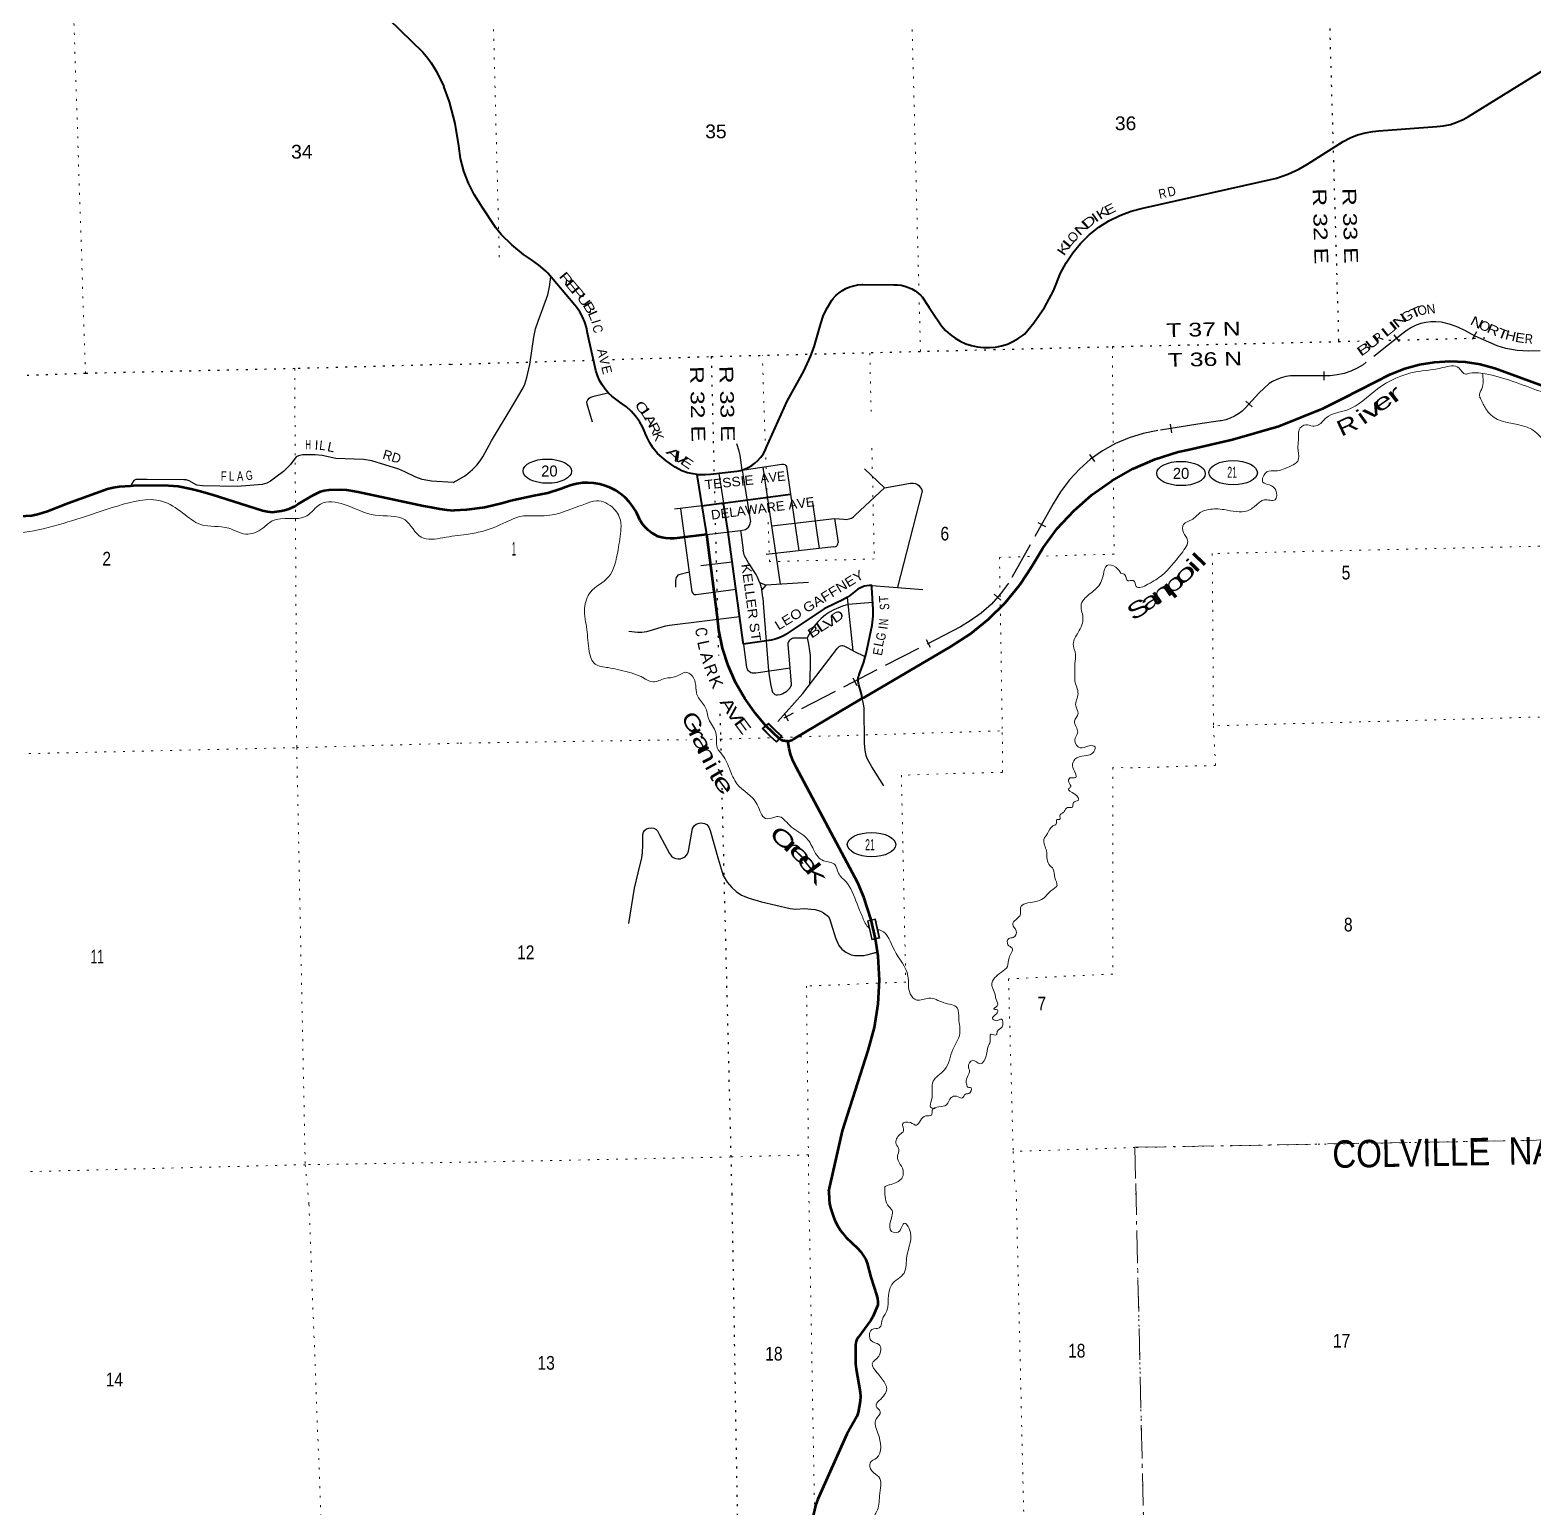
# Model space of a CAD drawing. Header units: feet. Extents: x 485078 to 733631, y 372822 to 564222.
# Drawn here: x 543503 to 562675, y 416326 to 435171 of the extents above; entities that cross this region are included whole.
import ezdxf
from ezdxf.enums import TextEntityAlignment as Align

# ---------------------------------------------------------------- set-up
doc = ezdxf.new("R2010")
doc.units = ezdxf.units.FT
doc.header["$LTSCALE"] = 80
for name, pattern in [('DOT_DASHED', [7.7, 5, -1.2, 0.3, -1.2]), ('DOTTED', [1.5, 0.3, -1.2]), ('LONG_DASHED', [7.5, 6, -1.5])]:
    doc.linetypes.add(name, pattern=pattern)
for name, color, linetype, lineweight in [('17', 7, 'Continuous', 25), ('23', 7, 'Continuous', 70), ('26', 7, 'Continuous', 40), ('27', 7, 'Continuous', 25), ('29', 7, 'Continuous', 25), ('30', 7, 'Continuous', 25), ('39', 7, 'Continuous', 13), ('41', 7, 'Continuous', 13), ('44', 7, 'DOT_DASHED', 13), ('59', 7, 'Continuous', 13), ('6', 7, 'DOTTED', 25), ('63', 7, 'Continuous', 25), ('7', 7, 'DOTTED', 13)]:
    doc.layers.add(name, color=color, linetype=linetype, lineweight=lineweight)

msp = doc.modelspace()

# ---------------------------------------------------------------- linework, layer by layer
at = {"layer": '17'}
for centre in [(550096.9, 429546.31), (558175.61, 429516.28), (558840.64, 429526.51), (554229.8, 424784.76)]:
    msp.add_ellipse(centre, major_axis=(309.24, -1), ratio=0.500121, dxfattribs=at)
at = {"layer": '23'}
for points in [[(554112.16, 426656.29), (554137.16, 426661.95), (555243.35, 427311.81), (555492.04, 427472.21), (555722.6, 427657.72), (555932.5, 427866.32), (556119.46, 428095.72), (556273.21, 428329.4), (556414, 428565.54), (556598.58, 428813.75), (556808.1, 429041.31), (557040.26, 429245.72), (557292.51, 429424.74), (557562.09, 429576.41), (557846.06, 429699.08), (558141.28, 429791.39), (558263.1, 429819.85), (558831.76, 429951.64), (559421.72, 430119.49), (559990.9, 430348.1), (560248.47, 430475.32), (560847.43, 430782.58), (561028.76, 430853.3), (561216.5, 430904.68), (561408.57, 430936.15), (561602.89, 430947.38), (561797.31, 430938.23), (561989.71, 430908.81), (562177.98, 430859.44), (562271.64, 430826.78), (563543.86, 430359)], [(542576.6, 429175.96), (543075.89, 429009.65), (543166.11, 428986.12), (543233.44, 428978.35), (543372.42, 428972.36), (543523.48, 428980.94), (543616.28, 429002.22), (543722.88, 429035.35), (543984.26, 429139.14), (544488.47, 429318.75), (544561.93, 429338.54), (544642.21, 429351.5), (544784.35, 429360.84)], [(544784.35, 429360.84), (544819.6, 429363.15), (545209.25, 429365.51), (545389.32, 429352.79), (545558.58, 429321.77), (545657.35, 429297.08), (545825.68, 429250.44), (546467.54, 429042.57), (546530.07, 429030.2), (546589.63, 429025.02), (546649.19, 429030.2), (546706.35, 429039.9), (546762.49, 429054.17), (546812.34, 429071.66), (546876.44, 429100.82), (546918.51, 429123.48), (547110.83, 429238.66), (547206.62, 429286.09), (547233.17, 429297.1), (547251.94, 429300.34), (547316.99, 429309.83), (547466.61, 429312.47), (547534.86, 429307.46), (547615.14, 429295.8), (547686.09, 429280.87), (548517, 429104.45), (548615.4, 429086.57), (548727.47, 429065.49), (548815.74, 429053.22), (548910.44, 429044.03)], [(552130.29, 428737.96), (551750.46, 428692.7), (551713.66, 428688.23), (551661.15, 428686.56), (551608.76, 428690.4), (551557.06, 428699.69), (551506.61, 428714.33), (551470.8, 428732.44), (551425.84, 428760.63), (551384.07, 428793.38), (551345.95, 428830.31), (551311.89, 428871.02), (551282.29, 428915.07), (551257.44, 428961.98), (551237.64, 429011.22), (551224.34, 429036.28), (551185.05, 429098.91), (551139.42, 429157.09), (551087.96, 429210.19), (551031.23, 429257.61), (550969.86, 429298.84), (550904.51, 429333.44), (550835.91, 429361.01), (550764.8, 429381.26), (550691.96, 429393.97), (550618.19, 429398.99), (550544.3, 429396.28), (550471.1, 429385.85), (550399.39, 429367.83), (550329.96, 429342.42), (550274.65, 429320.7), (550101.64, 429266.28), (549923.89, 429230.24), (549631.41, 429167.44), (549529.37, 429138.23), (549299.59, 429082.49), (549065.25, 429051.07), (548910.44, 429044.03)], [(553166.46, 426103.97), (553151.35, 426102.81), (553135.18, 426103.27), (553119.14, 426105.42), (553103.41, 426109.23), (553088.17, 426114.66), (553073.58, 426121.66), (553059.81, 426130.14), (552877.79, 426300.97), (552751.26, 426457.38), (552614.22, 426648.06), (552497.86, 426852.01), (552403.46, 427067.02), (552332.05, 427290.71), (552284.41, 427520.64), (552265.97, 427678.1), (552130.29, 428737.96)], [(553166.46, 426103.97), (553183.4, 426106.96), (553198.93, 426111.52), (553213.89, 426117.68), (553228.12, 426125.38), (553241.48, 426134.51), (553247.22, 426139.12), (554087.16, 426632.57), (554112.16, 426656.29)], [(553686.43, 420363.53), (553859.6, 421136.32), (554187.76, 422157.12), (554266.7, 422451.73), (554314.4, 422752.98), (554330.36, 423057.57), (554314.39, 423362.15), (554282.3, 423581.15), (554227.07, 423826.45), (554131.3, 424116.02), (554053.91, 424296.33), (553270.45, 425772.41), (553232.64, 425846.5), (553202.77, 425924.14), (553181.19, 426004.47), (553168.12, 426086.62), (553166.46, 426103.97)], [(553686.43, 420363.53), (553688.12, 420259.94), (553696.56, 420207.3), (553708.9, 420150.75), (553745.28, 420036.36), (553768.01, 419982.43), (553798.19, 419925.32), (553834.26, 419865.44), (553856.99, 419836.19), (553908.3, 419773.28), (554050.21, 419636.45), (554093.42, 419593.14), (554120.7, 419554.14), (554153.17, 419500.85), (554173.7, 419446.43), (554223.46, 419269.49)], [(554223.46, 419269.49), (554299.97, 419029), (554307.12, 418991.97), (554311.18, 418957.58), (554312.32, 418936.07), (554312.16, 418924.22), (554310.54, 418914.15), (554307.94, 418905.05), (554245.42, 418762.55), (554222.07, 418722.04), (554058.35, 418501.27), (554049.26, 418488.28), (554042.76, 418472.68), (554034.97, 418451.88), (554031.07, 418433.68), (554027.17, 418402.48), (554026.56, 418347.21)], [(554026.56, 418347.21), (554024.55, 418163.37), (554032.87, 418094.25), (554087.43, 417800.47), (554090.94, 417746.97), (554087.43, 417687.38), (554059.4, 417541.67), (554052.36, 417518.4), (554042.61, 417493.05), (553917.02, 417267.95), (553545.72, 416439.52), (553517.13, 416356.71), (553501.55, 416299.13), (553438.78, 416040.64), (553080.53, 414364.35), (553042.99, 414176.42), (553035.19, 414145.22), (553019.6, 414095.83), (552907.62, 413855.03), (552886.95, 413806.21)]]:
    msp.add_lwpolyline(points, dxfattribs=at)
at = {"layer": '26'}
for points in [[(548077.82, 435308.91), (548508.79, 434889.36), (548573.32, 434811.86), (548615.94, 434754.1), (548686.13, 434640.38), (548776.58, 434449.53)], [(561610.01, 433968.28), (561693.48, 433995.1), (561773.69, 434030.5), (561840.2, 434068.02), (563089.56, 434842.39)], [(552008.67, 429505.21), (551958.1, 429510.45), (551882.9, 429526.32), (551809.77, 429549.97), (551728.62, 429596.56), (551610.52, 429678.67), (551501.65, 429772.67), (551448.48, 429838.09), (551402.44, 429908.72), (551364.03, 429983.77), (551344.31, 430031.97), (551343.64, 430033.78), (551310.72, 430109.47), (551270.08, 430181.3), (551222.15, 430248.49), (551167.45, 430310.3), (551106.6, 430366.06), (551040.25, 430415.15), (550921.39, 430501.13), (550878.74, 430540.71), (550834.41, 430590.75), (550795.57, 430645.15), (550762.62, 430703.32), (550735.93, 430764.61), (550715.8, 430828.35), (550609.89, 431304.62), (550595.74, 431376.52), (550574.16, 431446.56), (550545.37, 431513.95), (550509.7, 431577.96), (550467.53, 431637.9), (550448.45, 431661.16), (550104.24, 432070.2), (550074.89, 432099.63), (549989.35, 432173.93), (549896.5, 432238.89), (549791.42, 432309.94), (549642.86, 432430.47), (549507.72, 432565.87), (549440.97, 432647.69), (549257.64, 432926.25), (549252.64, 432933.21), (549164.19, 433072.05), (549090.73, 433219.36), (549033.08, 433373.55), (548991.86, 433532.92), (548967.52, 433695.73), (548922.75, 433978.05), (548848.72, 434254.14), (548776.58, 434449.53)], [(552008.67, 429505.21), (552034.55, 429502.52), (552111.4, 429502.63), (552178.39, 429509.33), (552512, 429544.96), (552562.3, 429555.83), (552611.19, 429571.89), (552658.14, 429592.98), (552702.62, 429618.86), (552744.15, 429649.25), (552782.28, 429683.81), (552816.59, 429722.17), (552846.7, 429763.91), (552872.29, 429808.56), (552887.49, 429841.64), (553156.54, 430437.79), (553366.19, 430821.05), (553453.07, 431006.25), (553499.59, 431133), (553582.64, 431429.79), (553619.66, 431533.18), (553667.29, 431632.12), (553725, 431725.55), (553740.59, 431747.46), (553776.37, 431785.66), (553815.96, 431819.92), (553858.9, 431849.85), (553904.74, 431875.13), (553952.97, 431895.47), (554003.06, 431910.67), (554054.47, 431920.54), (554106.62, 431924.99), (554117.62, 431925.23), (554514.52, 431922.12), (554562.35, 431921.47), (554609.84, 431915.83), (554656.49, 431905.26), (554701.77, 431889.87), (554745.2, 431869.83), (554786.3, 431845.35), (554824.61, 431816.72), (554859.72, 431784.24), (554873.84, 431769.06), (554966.37, 431631.89), (554983.23, 431606.89), (555000.1, 431581.89), (555123.7, 431398.67), (555175.12, 431340.73), (555232.32, 431288.48), (555294.67, 431242.49), (555361.48, 431203.28), (555432.02, 431171.26), (555505.53, 431146.8), (555581.19, 431130.15), (555658.17, 431121.5), (555735.64, 431120.94), (555812.74, 431128.48), (555888.63, 431144.05), (555962.48, 431167.46), (556033.48, 431198.46), (556100.85, 431236.71), (556163.85, 431281.8), (556183.88, 431298.37), (556297.87, 431435.75), (556434.24, 431634.45), (556549.09, 431846.31), (556641.16, 432069.01), (556711.44, 432203.28), (556796.89, 432332.01), (556895.31, 432451.11), (557005.65, 432559.27), (557126.7, 432655.3), (557257.11, 432738.15), (557395.47, 432806.92), (557540.26, 432860.84), (557689.9, 432899.34), (559392.47, 433282.72), (559537.26, 433331.42), (559676.17, 433394.99), (559781.38, 433455.67), (559834.67, 433489.07), (560244.1, 433748.11), (560332.57, 433795.12), (560425.47, 433832.63), (560521.78, 433860.23), (560620.45, 433877.6), (560697.58, 433883.9), (561436.96, 433941.44), (561524.19, 433950.32), (561610.01, 433968.28)], [(552072.2, 429104.4), (552013.52, 429474.57), (552008.67, 429505.21)], [(552072.2, 429104.4), (552096.47, 429107.58), (552318.69, 429136.71), (552340.9, 429139.62)], [(552130.29, 428737.96), (552126.33, 428762.96), (552072.2, 429104.4)], [(552340.9, 429139.62), (552368.69, 429143.26), (553199.18, 429252.15)], [(554112.16, 426656.29), (554105.74, 426681.29), (554096.35, 426717.88), (554067.03, 426821.09), (554062.37, 426841.9), (554059.9, 426863.08), (554059.67, 426884.41), (554061.66, 426905.64), (554065.87, 426926.54), (554072.23, 426946.9), (554074.64, 426953.07), (554128.49, 427096.61), (554163.62, 427222.69), (554236.77, 427583.46), (554250.55, 427697.29), (554253.05, 427780.92), (554234.51, 428061.1), (554232.66, 428089.09), (554207.86, 428089.39), (554199.2, 428089.23), (554168.56, 428085.43), (554138.48, 428078.45), (554109.3, 428068.36), (554081.33, 428055.27), (554054.88, 428039.34), (553948.7, 427957.85), (553923.84, 427940.55), (553855.62, 427900.08), (553783.55, 427866.95), (553628.39, 427789.88), (553155.58, 427476.68), (553145, 427469.45), (553099.8, 427442.7), (553052.06, 427420.83), (553002.28, 427404.06), (552951.03, 427392.59), (552622.38, 427344.93), (552596.83, 427341.23), (552593.97, 427362.22), (552401.77, 428769.6), (552347.65, 429111.28), (552340.9, 429139.62)]]:
    msp.add_lwpolyline(points, dxfattribs=at)
at = {"layer": '29'}
for p, q in [((552283.26, 429517.75), (552343.69, 429136.28)), ((552580.53, 429560.25), (553088.23, 429634.48)), ((552844.84, 429597.41), (553066.06, 428103.33)), ((554395.4, 429333.49), (554138.84, 429577.61)), ((554871.53, 429274.89), (554560.53, 428066.16)), ((552071.47, 429104.3), (551717.71, 429060.01)), ((553478.19, 429145.64), (553561.6, 428558.94)), ((551794.08, 429067.91), (551941.2, 428007.38)), ((553757.34, 428942.78), (553802.84, 428635.6)), ((552130.29, 428737.96), (552559.03, 428790.38)), ((552130.34, 428735.94), (552130.54, 428735.97)), ((553751.53, 428580.51), (552886.48, 428482.29)), ((552055.37, 428343.87), (552452.45, 428390.89)), ((552883.57, 428091.22), (552808.33, 428123.19)), ((552808.33, 428123.19), (552832.03, 428034.94)), ((551992.97, 427972.94), (552501.26, 428041.04)), ((552845.15, 427936.15), (552832.03, 428034.94)), ((553997.6, 427256.84), (553921.93, 427935.15)), ((554232.66, 428089.09), (554882.35, 428037.98)), ((554247.21, 427871.95), (553932.08, 427844.16)), ((552548.93, 427688.52), (551654.05, 427576.27)), ((553265.89, 427422.82), (553411.47, 427420.27)), ((552597.38, 427337.22), (552637.66, 427042.24)), ((553195.09, 427039.48), (553167.82, 427334.8)), ((553997.6, 427256.84), (554152.06, 427177.44)), ((552755.11, 426975.82), (553195.09, 427039.48)), ((553208.68, 426831.56), (553195.09, 427039.48)), ((553447.38, 427052.67), (553437.76, 426818.33)), ((552171.65, 424964.6), (552274.25, 424601.87)), ((551136.01, 423780.06), (551210.32, 424226.83)), ((554175.83, 423380.84), (554307.31, 423418.49))]:
    msp.add_line(p, q, dxfattribs=at)
for points in [[(548896.47, 429401.38), (549039.43, 429480.55), (549085.6, 429514.76), (549142.76, 429565.68), (549197.46, 429623.45), (549240.01, 429678.18), (549274.02, 429727.59), (549383.42, 429934.34), (549650.85, 430372.17), (549790.64, 430609.33), (549811.9, 430653.41), (549835.46, 430738.54), (549875.73, 430907.29), (549924.35, 431253.9), (549947.9, 431361.84), (549979.05, 431460.65), (550088.45, 431746.46), (550102.89, 431793.58), (550124.92, 431898.48), (550143.15, 432026.18)], [(550671.36, 430171.67), (550603.74, 430400.29), (550602.22, 430432.22), (550612.86, 430456.54), (550629.57, 430476.3), (550650.84, 430488.47), (550676.68, 430497.59), (550707.07, 430505.19), (550869.65, 430544.71)], [(552580.85, 429559.9), (552554, 429748.1), (552543.36, 429799.79), (552511.45, 429895.56)], [(548896.47, 429401.38), (548622.28, 429419.05), (548502.81, 429441.19), (548418.74, 429467.75), (548279.54, 429539.12), (548201.93, 429569.55), (547861.23, 429675.79), (547754.03, 429693.26), (547402, 429706.32), (547225.11, 429746.19), (547135.58, 429755.47), (546976.29, 429755.47), (546924.05, 429742.38), (546896.65, 429728.91), (546821.82, 429632.53), (546732.93, 429543), (546635.59, 429467.75), (546568.67, 429419.65), (546520.56, 429392.5), (546460.66, 429376.39), (546146.04, 429349.98), (545701.99, 429357.09), (545630.19, 429366.85), (545529.42, 429423.49), (545494.03, 429434.56), (545462.61, 429437.3), (544997.67, 429439.33), (544852.44, 429438.98), (544826.15, 429428.78), (544784.35, 429360.84)], [(552580.85, 429559.9), (552591.38, 429507.22), (552686.92, 428901.12)], [(553088.23, 429634.48), (553107.47, 429634.84), (553123.42, 429629.52), (553138.62, 429618.88), (553147.83, 429604.99)], [(553147.83, 429604.99), (553199.18, 429252.15), (553304.31, 428529.73)], [(553998.3, 428965.75), (554020.46, 428984.3), (554395.4, 429333.49), (554725.83, 429391.66)], [(554725.83, 429391.66), (554766.02, 429393.9), (554790.33, 429390.86), (554816.16, 429377.17), (554832.87, 429363.49), (554867.82, 429314.84), (554873.9, 429296.6), (554871.53, 429274.89)], [(552559.03, 428790.38), (552604.52, 428797.94), (552621.49, 428803.23), (552638.96, 428813.11), (552660.75, 428833.67), (552674.42, 428854.19), (552684.3, 428877.75), (552686.92, 428901.12)], [(552959.4, 428847.95), (553757.34, 428942.78), (553875.56, 428933.86)], [(553875.56, 428933.86), (553909.01, 428931.73), (553943.96, 428936.29), (553975.87, 428948.46), (553998.3, 428965.75)], [(552559.77, 428788.04), (552565.03, 428764.33), (552594.36, 428537.1)], [(552808.33, 428123.19), (552773.95, 428203.51), (552760.28, 428229.35), (552663.03, 428376.82), (552612.88, 428468.04), (552600.72, 428499.97), (552594.36, 428537.1)], [(553751.53, 428580.51), (553773.4, 428585.1), (553784.03, 428591.18), (553791.63, 428599.54), (553796.95, 428607.15), (553800.75, 428617.79), (553802.84, 428635.6)], [(551906.57, 428257.03), (551774.85, 428224.06), (551761.93, 428217.98), (551750.54, 428208.09), (551739.14, 428188.33), (551735.34, 428173.13), (551732.3, 428152.6), (551730.02, 428068.99)], [(553427.94, 428127.35), (552883.57, 428091.22), (552832.03, 428034.94)], [(551941.2, 428007.38), (551950.36, 427991.45), (551961.75, 427980.05), (551974.67, 427974.73), (551992.97, 427972.94)], [(552845.15, 427936.15), (552846.95, 427864.75), (552915.76, 426999.06)], [(553932.08, 427844.16), (553860.81, 427824.97), (553748.37, 427777.84), (553695.18, 427748.96), (553642, 427713.99), (553587.29, 427666.86), (553549.31, 427630.37), (553497.64, 427569.56), (553467.25, 427528.51), (553411.47, 427420.27)], [(551654.05, 427576.27), (551605.04, 427570.31), (551556.41, 427558.15), (551434.85, 427520.14), (551360.39, 427498.86), (551331.52, 427491.25), (551302.65, 427488.21), (551246.43, 427489.73), (551135.5, 427501.9)], [(553167.82, 427334.8), (553168.99, 427352.64), (553177.35, 427373.92), (553193.35, 427395.49), (553200.57, 427402.33), (553216.9, 427415.25), (553231.34, 427421.33), (553246.54, 427422.85), (553265.89, 427422.82)], [(553411.47, 427420.27), (553428.5, 427339.23), (553440.65, 427256.37), (553443.69, 427225.96), (553447.49, 427197.08), (553448.25, 427162.11), (553447.38, 427052.67)], [(553036.39, 426353.44), (553354.61, 426709.26), (553797.47, 427290.14)], [(553997.6, 427256.84), (553898.34, 427307.86), (553880.57, 427314.15), (553865.38, 427317.19), (553850.94, 427317.95), (553831.19, 427312.63), (553812.95, 427304.26), (553797.47, 427290.14)], [(552637.66, 427042.24), (552644.04, 427023.77), (552655.24, 427006.29), (552668.35, 426994.13), (552691.68, 426979.62), (552708.62, 426973.6), (552725.33, 426972.84), (552755.11, 426975.82)], [(552915.76, 426999.06), (552928.39, 426909.37), (552945.86, 426812.83), (552958.02, 426759.62), (552967.9, 426729.97), (552978.53, 426713.25), (552987.65, 426704.88), (552999.05, 426697.28), (553014.24, 426694.24), (553029.44, 426692.72), (553064.39, 426696.52), (553084.14, 426702.6), (553101.62, 426711.72), (553152.53, 426742.89), (553171.52, 426761.14), (553187.48, 426780.9), (553204.19, 426809.03), (553207.99, 426821.95), (553208.68, 426831.56)], [(554387.45, 425531.97), (554236, 425776.71), (554175.2, 425881.62), (554160.02, 425919.62), (554149.37, 425983.48), (554141.78, 426077.74), (554134.94, 426526.24), (554129.63, 426573.37), (554112.16, 426656.29)], [(551210.32, 424226.83), (551255.31, 424423.63), (551303.94, 424613.67), (551311.54, 424680.57), (551316.1, 424779.39), (551313.06, 424914.7), (551322.17, 424943.59), (551335.85, 424963.35), (551363.2, 424984.64), (551390.56, 424995.28), (551422.47, 424998.32), (551454.38, 424993.76), (551484.77, 424978.56), (551501.49, 424960.31), (551525.8, 424910.14), (551653.44, 424672.97), (551679.28, 424638), (551702.07, 424621.27), (551735.5, 424607.59), (551764.38, 424603.03), (551796.29, 424604.55), (551823.64, 424613.67), (551852.51, 424627.36), (551867.71, 424645.6), (551882.9, 424665.36), (551895.06, 424698.81), (551948.25, 424989.2), (551971.04, 425024.17), (551993.83, 425045.45), (552033.34, 425059.14), (552059.18, 425062.18), (552101.72, 425054.58), (552129.08, 425039.37), (552142.75, 425025.69), (552156.43, 425007.44), (552171.65, 424964.6)], [(552274.25, 424601.87), (552340.3, 424390.19), (552388.93, 424305.05), (552449.71, 424238.15), (552504.42, 424186.46), (552571.28, 424140.85), (552668.54, 424101.32), (552826.57, 424055.71), (553194.32, 423967.53), (553261.18, 423961.44), (553376.67, 423967.53), (553461.77, 423961.44), (553513.43, 423955.36), (553580.29, 423934.08), (553619.8, 423915.83), (553680.59, 423867.18), (553698.82, 423830.69), (553771.76, 423593.52), (553814.31, 423499.26), (553850.78, 423450.6), (553902.45, 423411.08), (553972.35, 423380.67), (554011.86, 423371.55), (554090.88, 423368.51), (554133.43, 423371.55), (554303.62, 423414.12)]]:
    msp.add_lwpolyline(points, dxfattribs=at)
at = {"layer": '39'}
for points in [[(563856.8, 430230.05), (563798.98, 430196.09), (563580.5, 430210.73), (563236.86, 430383.9), (562753.24, 430564.99), (562053.34, 430788.32), (561828.27, 430788.23), (561804.57, 430782.96), (561717, 430863.97), (561514.9, 430865.94), (561168.61, 430811.94), (560680.85, 430595.62), (560289.8, 430324.86), (560027.69, 430227.2), (559929.01, 430135.74), (559854.64, 430121.71), (559767.4, 430137.68), (559680.17, 430072.79), (559675.69, 430010), (559669.95, 429916.87), (559668.6, 429809.69), (559663.93, 429674.13), (559578.57, 429615.35), (559380.28, 429549.64), (559271.55, 429536.76), (559220.31, 429406.08), (559304.02, 429369.8), (559384.46, 429303.12), (559375.39, 429181.6), (559236.08, 429180.07), (559146.58, 429125.22), (559025.5, 429041.27), (558726.24, 429055.87), (558526.28, 429056.83), (558420.22, 429017.74), (558309.48, 428923.95), (558207.92, 428866.77), (558206.47, 428763.64), (558259.37, 428667.95), (558180.83, 428498.16), (557931.42, 428216.87), (557752.51, 428103.14), (557605.74, 428077.16), (557567.53, 428150.98), (557496.89, 428149.18), (557460.7, 428223.05), (557407.62, 428245.96)], [(562018.83, 430795.53), (562009.68, 430597.18), (561981.64, 430507.52), (561996.83, 430465.46), (562062.54, 430341.8), (562156, 430239.06), (562644.7, 430079.71), (562822.28, 429924.54), (563032.09, 429853.07), (563135.01, 429936.56), (563280.98, 429914.01), (563716.94, 429844.27), (563864.28, 429767.17), (564068.04, 429695.55), (564215.64, 429608.35), (564348.46, 429466.19), (564456.56, 429343.61), (564465.22, 429079.01), (564398.54, 428919.63), (564463.05, 428763.6), (564464.14, 428559.45), (564538.94, 428395.6), (564598.85, 428261.68), (564620.02, 428062.09), (564684.53, 427906.06), (564794.39, 427793.63), (564827.91, 427665.11), (564923.35, 427483.59), (565044.56, 427401.78), (565177.72, 427407.2), (565232.37, 427321.67), (565242.25, 427089.44), (565268.61, 426924.35), (565340.68, 426788.73), (565508.31, 426708.1), (565611.91, 426603.6), (565656.18, 426529.94), (565768.91, 426464.08), (565879.31, 426410.29), (565878.82, 426349.64), (565918.79, 426285.97), (566081.12, 426174.88), (566184.08, 426015.79), (566275.94, 425815.98), (566391.92, 425620.83), (566479.23, 425441.12), (566663.88, 425245.7), (566736.1, 425184.88), (566753.07, 425072.1), (566714.58, 424996.33), (566645.31, 424939.98), (566620, 424822.08), (566700.18, 424765.5), (566777.4, 424666.4), (566822.12, 424574.55), (566807.09, 424529.69), (566920.37, 424441.61), (566949.07, 424183.59), (567034.55, 423836.05), (567112.06, 423403.4), (567124.88, 423260.52)], [(541203.65, 429138.1), (541402.98, 429167.57), (541481.86, 429165.58), (541543.2, 429215.72), (541614.97, 429253.99), (541832.09, 429221.23), (542128.94, 429154.15), (542599.76, 429004.65), (543159.75, 428768.5), (543605.66, 428798.34), (544616.41, 429101.77), (545182.77, 429163.06), (545451.49, 429012.33), (545677.64, 428866.56), (546034.61, 428819.25), (546252.85, 428744.05), (546471.16, 428820.53), (546590.02, 428912.61), (547029.03, 428974.62), (547206.95, 429126.89), (547508.22, 429122.62), (547903.98, 428983.3), (548283.49, 428924.44), (548489.38, 428703.32), (548766.46, 428696.39), (548918.4, 428722.71)], [(550581.66, 429127.62), (550499.47, 429100.65), (550221.22, 429002.58), (549959.35, 428975.68), (549771.6, 428972.91), (549567.57, 428894.93), (549265.55, 428778.06), (549062.52, 428740.53), (548918.4, 428722.71)], [(551316.63, 426914.76), (551266.73, 426936.98), (550992.09, 427016.89), (550873.7, 427040.81), (550705.58, 427086.4), (550630.83, 427248.24), (550601.63, 427526.46), (550572.63, 427796.61), (550648.18, 428004.73), (550873.69, 428192.42), (550998.17, 428543.3), (551035.72, 428817.17), (551033.74, 428895.95), (550946.62, 429067.58), (550721.98, 429166.97), (550581.66, 429127.62)], [(557407.62, 428245.96), (557343.07, 428323.15), (557229.49, 428342.49), (557185.92, 428228.17), (557095.52, 428047.97), (556953.1, 427929.11), (556904.63, 427849.03), (556924.93, 427683.78), (556865.17, 427490.21), (556802.22, 427343.06), (556831.86, 427208.37), (556822.59, 427094.93), (556822.26, 426947.35), (556822.07, 426874.57), (556862.61, 426707.82), (556834.18, 426553.45), (556862.85, 426457.15), (556818.92, 426356.98), (556858.75, 426218.51), (556820.97, 426114.45), (556890.06, 426017.15), (557004.49, 426044.33), (557079.58, 426030.08), (557045.23, 425950.36), (556943.06, 425917.43), (556823.03, 425871.91), (556790.7, 425792.25), (556831.63, 425690.2), (556832.9, 425639.69), (556758.33, 425633.74), (556743.55, 425578.79), (556769.19, 425522.84), (556743.56, 425497.93), (556822.03, 425429.17), (556864.48, 425347.38), (556804.54, 425321.59), (556791.94, 425260.62), (556729.42, 425257), (556686.29, 425205.36), (556656.62, 425180.35), (556630.99, 425155.44), (556632.21, 425106.95), (556593.92, 425103.95), (556585.2, 425049.15), (556543.47, 425021.8), (556473.2, 424925), (556428.61, 424851.09), (556460.62, 424702.31), (556466.74, 424619.58), (556491.12, 424533.28), (556547.24, 424470.02), (556566.12, 424361.34), (556594.85, 424263.02), (556517.76, 424196.36), (556419.28, 424096.82), (556309.24, 424055.6), (556129.43, 423978.24), (556127.47, 423895.3), (556068.6, 423827.09), (556029.71, 423767.48), (556076.24, 423683.76), (556035.94, 423599.85), (555981.7, 423588.36), (555969.6, 423507.19), (556021.17, 423464.03), (555983.9, 423339.76), (555962.48, 423228.03), (555885.49, 423157.34), (555764.37, 422994.55), (555775.58, 422950.36), (555808.03, 422864.26), (555819.54, 422807.95), (555833.68, 422727.45), (555788.28, 422685.86), (555834.95, 422676.94), (555822.09, 422626.08), (555771.04, 422568.17), (555822.26, 422539.16), (555886.39, 422558.99), (555894.93, 422460.15), (555833.83, 422399.97), (555820.77, 422357.18), (555755.93, 422365.63), (555742.12, 422272.29), (555715.44, 422208.94), (555692.15, 422091.1), (555613.9, 421990.05), (555517.93, 422032.07), (555465.52, 421947.85), (555478.64, 421907.76), (555458.27, 421834.46)], [(554197.89, 423720.83), (554184.66, 423734.54), (554110.55, 423871.42), (554046.03, 424029.48), (553897.38, 424317.5), (553807.95, 424420.33), (553760.76, 424530.31), (553618.16, 424579.23), (553549.97, 424627.14), (553491.34, 424723.57), (553390.46, 424880.7), (553184.72, 425031.1), (553036.51, 425142.55), (552982.33, 425129.04), (552879.6, 425118.33), (552774.17, 425295.55), (552515.13, 425557.81), (552419.34, 425753.47), (552308.26, 425953.04), (552274.35, 425992.95), (552246.26, 426211.99), (552155.05, 426385.53), (552110.83, 426538.04), (552014.59, 426671.02), (551964.3, 426904.24), (551877.56, 426980.86), (551735.53, 426926.7), (551596.78, 426902.95), (551446.42, 426858.68), (551316.63, 426914.76)], [(555039.46, 421418.46), (554983.63, 421434.22), (554995.42, 421527.51), (555015.67, 421766.57), (555161.42, 421913.81), (555266.03, 422171.2), (555355.76, 422377.66), (555343.07, 422561.29), (555321.35, 422702.25), (555150.04, 422768.63), (554962.79, 422826.52), (554805.87, 422802.3), (554723.06, 422883.07), (554695.17, 423108.77), (554521.3, 423437.88), (554349.36, 423690.23), (554311.32, 423700.11)], [(555458.27, 421834.46), (555435.98, 421757.08), (555447.24, 421710.87), (555449.56, 421698.8), (555498.45, 421681.85), (555469.96, 421610.37), (555427.72, 421603.23), (555388.58, 421553.71), (555313.29, 421576.05), (555247.05, 421560.21), (555184.8, 421465.63), (555088.48, 421440.94), (555004.73, 421398.37), (554996.21, 421335.48), (554921.74, 421325.5), (554854.59, 421265.16), (554803.53, 421207.25), (554725.98, 421239.64), (554625.47, 421220.9), (554639.71, 421136.36), (554592.44, 421088.66), (554545.03, 420966.16), (554579.1, 420896.28), (554561.05, 420810.91), (554570.54, 420754.55), (554623.48, 420656.85), (554622.39, 420539.57), (554585.01, 420500.21), (554521.24, 420466.24), (554431.08, 420437.65), (554399.24, 420418.65), (554398.14, 420382.23), (554397.07, 420380.91)], [(554399.53, 420384.59), (554451.22, 420169.66), (554484.83, 420132.42), (554473.81, 419984.49), (554486.51, 419851.54), (554571.59, 419844.37), (554652.47, 419958.33), (554709.47, 419887.54), (554679.31, 419534.82), (554644.3, 419321.39), (554487.81, 419174.49), (554405.96, 418797.75), (554373.41, 418746.1), (554329.2, 418623.3), (554235.08, 418599.83), (554223.78, 418459.98), (554324.53, 418408.89), (554321.58, 418261.25), (554240.14, 418163.44), (554298.47, 418054.29), (554353.38, 417985.45), (554424.87, 417846.44), (554329.11, 417695.59), (554289.13, 417625.48), (554342.09, 417554.55), (554290.84, 417459.81), (554311.21, 417280.63), (554291.95, 416962.64), (554213.29, 416901.31), (554233, 416798.91), (554322.49, 416723.18), (554333, 416478.99), (554295.55, 416277.6), (554267.68, 416207.92), (554307.43, 416110.25), (554208.83, 416157.37), (554139.82, 416167.11), (554149.59, 416060.33), (554271.06, 416052.4), (554346.83, 416022.69), (554294.88, 415948.13), (554274.53, 415836.26), (554330.65, 415674.49), (554367.45, 415429.18), (554409.95, 415194.18), (554378.49, 414995.02), (554405.7, 414735.23), (554394.8, 413885.97), (554241.65, 413468.36), (554219.95, 413221.02), (554273.04, 412913.62), (554206.98, 412547.53), (554064.46, 411940.3), (554050.97, 411689.21), (553916.61, 411486.49), (553803.44, 411430.03), (553713.26, 411467.33), (553557.83, 411522.59), (553469.35, 411452.83), (553319.84, 411453.72), (553276.62, 411535.09), (553161.35, 411480.58), (552961.38, 411305.91), (552809.43, 411086.41), (552764.36, 410814.02), (552839.79, 410503.35), (552963.59, 410137.76), (553022.91, 409709.3), (552987.91, 409495.87), (553050.1, 409275.7), (553015.98, 408862.2), (552757.73, 407864.93), (552355.66, 406937.46), (552306.36, 406612.37), (552477.14, 406173.62), (552565.06, 405968.49), (552624.38, 405831.08), (552588.76, 405577.2), (552603.33, 405448.35), (552660, 405329.04)]]:
    msp.add_spline(points, degree=3, dxfattribs=at)
at = {"layer": '44'}
for points in [[(568216.16, 420731.09), (568193.99, 421094.12), (562906.7, 421017.82), (557587.39, 420925.2), (557598.05, 420461.53)], [(557598.05, 420461.53), (558083.12, 399655.33), (552901.3, 399553.2), (553148.8, 388970.75), (549905.52, 388854.45)]]:
    msp.add_lwpolyline(points, dxfattribs=at)
at = {"layer": '59'}
for p, q in [((552835.84, 426266.09), (552917.25, 426332.9)), ((553089.26, 426168.79), (553020.79, 426089.81))]:
    msp.add_line(p, q, dxfattribs=at)
for points in [[(552836.04, 426265.8), (552940.73, 426158.13), (553019.96, 426089.91)], [(553077.95, 426167.97), (553007.27, 426228.84), (552916.64, 426322.05), (552847.59, 426265.39)], [(552847.59, 426265.39), (552946.22, 426163.96), (553019.66, 426100.72), (553077.95, 426167.97)], [(552917.25, 426332.9), (553012.76, 426234.67), (553089.26, 426168.79)]]:
    msp.add_lwpolyline(points, dxfattribs=at)
for points in [[(554280.32, 423837.09), (554334.54, 423593.04), (554232.04, 423570.27), (554177.82, 423814.32)], [(554187.35, 423808.24), (554238.1, 423579.81), (554325, 423599.1), (554274.25, 423827.54)]]:
    msp.add_lwpolyline(points, close=True, dxfattribs=at)
at = {"layer": '6'}
for p, q in [((560826.51, 431215.67), (562132.57, 431248.53)), ((552186.36, 431007.54), (552223.25, 429489.23)), ((548864.28, 430907.92), (550713.05, 430963.36)), ((552228.12, 429288.9), (552232.67, 429101.49)), ((552237.93, 428885.09), (552278.93, 427197.65)), ((552320.4, 425502.12), (552448.32, 420332.22))]:
    msp.add_line(p, q, dxfattribs=at)
for points in [[(559088.25, 466544.69), (559191.34, 463195.17), (559373.77, 457862.99), (559384.89, 457741.98), (559518.96, 452566.25), (559535.68, 452463.58), (559692.32, 447193.41), (559697.98, 447128.87), (559880.31, 441800.73), (560033.42, 436510.26), (560185.02, 431199.53)], [(550929.37, 430969.85), (552186.36, 431007.54), (557300.73, 431134.01), (560185.02, 431199.53), (560478.06, 431206.9)], [(548864.28, 430907.92), (546876.79, 430853.41), (544208.38, 430791.87), (541528.64, 430699.7), (538859.96, 430648.27), (536235.92, 430589.91), (533557.14, 430538.21), (530894.89, 430472.79), (527959.7, 430438.97), (525587.72, 430380.92), (522570.33, 430300.45), (519896.74, 430224.37), (518378.07, 430143.64)], [(552297.05, 426451.8), (552304.9, 426128.58), (552310.23, 425913.17)], [(552448.32, 420332.22), (552530.9, 415499.05), (552645.15, 410175.25), (552766.37, 404825.41), (552902.91, 399563.96), (553021.23, 394233.29), (553151.43, 388959.76), (553212.57, 384647.35)]]:
    msp.add_lwpolyline(points, dxfattribs=at)
at = {"layer": '63'}
for p, q in [((560889.97, 431285.61), (560958.51, 431198.8)), ((561941.91, 431321.6), (561889.12, 431224.4)), ((559997.45, 430815.15), (559997.55, 430704.54)), ((559000.22, 430438.92), (559082.4, 430364.88)), ((558035.89, 430144.85), (558053.27, 430035.62)), ((557009.49, 429758.3), (557073.26, 429667.93)), ((556351.55, 428893.46), (556447.89, 428839.12)), ((555795.75, 427977.71), (555877.57, 427903.28)), ((554927.01, 427398.09), (554977.88, 427299.87)), ((553990.55, 426912.27), (554041.42, 426814.05)), ((553116.83, 426459), (553167.7, 426360.78))]:
    msp.add_line(p, q, dxfattribs=at)
at = {"layer": '63', "linetype": 'LONG_DASHED'}
for points in [[(561490.56, 431446.73), (561426.06, 431452.07), (561361.42, 431450.63), (561297.28, 431442.45), (561234.35, 431427.6), (561173.31, 431406.27), (561114.83, 431378.66), (561059.57, 431345.1), (561009.22, 431306.88), (560498.94, 430903.94), (560421.34, 430858.14), (560339.38, 430820.72), (560253.98, 430792.06), (560166.03, 430772.48), (560076.54, 430762.22), (560024.69, 430760.57), (559573.48, 430760.19), (559512.93, 430751.4), (559453.6, 430736.33), (559396.17, 430715.13), (559341.27, 430688.05), (559300.25, 430662.78), (559168.34, 430540.06), (558999.45, 430352.59), (558955.69, 430312.28), (558907.96, 430276.77), (558856.77, 430246.44), (558802.7, 430221.64), (558746.33, 430202.61), (558688.3, 430189.59), (558676.71, 430187.74), (558390, 430145.91), (557878.6, 430064.54), (557693.84, 430027.93), (557513.95, 429972.22), (557340.87, 429898.01), (557176.49, 429806.12), (557022.61, 429697.54), (556880.94, 429573.48), (556753, 429435.29), (556640.2, 429284.49), (556547.47, 429129.65), (555977.73, 428119.66), (555875.21, 427980.05), (555758.67, 427851.93), (555629.39, 427736.69), (555488.77, 427635.61), (555363.81, 427562.86), (553110.94, 426395.88)], [(562753.17, 431079.39), (562607.56, 431074.85), (562462.26, 431085.56), (562318.88, 431111.4), (562208.19, 431142.26), (561926.37, 431267.9), (561792.47, 431340.63), (561703.93, 431384.09), (561611.36, 431418.04), (561515.73, 431442.12), (561490.45, 431446.75)]]:
    msp.add_lwpolyline(points, dxfattribs=at)
at = {"layer": '7'}
for p, q in [((552887.96, 429576.33), (552838.31, 431022.16)), ((554208.91, 431049.05), (554226.39, 430227.48)), ((552901.39, 429185.23), (552895.51, 429356.47)), ((553077.98, 426151.35), (555897.04, 426234.4)), ((548983.9, 426077.86), (551869.47, 426121.93))]:
    msp.add_line(p, q, dxfattribs=at)
for points in [[(544208.38, 430791.87), (544035.1, 436101.95), (544060.19, 441401.03), (543925.79, 446758.69), (543822.47, 452160.47), (543698.29, 457492.02), (543508.2, 462887.71)], [(548735.49, 462978.88), (548884.93, 457593.3), (549034.07, 452219.85), (549164.03, 446886.33), (549251.65, 441549.71), (549384.58, 436258.72), (549485.6, 432239.45)], [(554854.55, 431073.61), (554716.97, 436388.74), (554592.02, 441683.97), (554459.33, 447045.72), (554369.74, 452380.27), (554235.34, 457729.84), (554109.74, 462729.24)], [(566831.51, 431354.99), (566859.15, 430013.4), (564178.75, 429951.07), (564185.96, 428619.06), (562869.91, 428591.54), (558574.7, 428496.08), (558589.5, 426299.06), (558616.32, 425794.36), (557556.83, 425763.28), (557306.32, 425767), (557305.85, 423132.94), (555976.48, 423072.73), (556035.84, 420870.78), (556059.28, 420422.51)], [(557300.73, 431134.01), (557322.77, 428488.4), (555861.65, 428447.07), (555897.55, 426214.19), (555900.25, 425704.84), (555200.49, 425689.38), (554610.59, 425668.31), (554666.83, 423031.23), (553401.84, 422980.75), (553401.84, 422980.75), (553425.62, 420828.43), (553430.85, 420356.75)], [(546876.79, 430853.41), (546902.16, 426020.78), (547010.96, 420702.95), (547058.23, 420199.02)], [(554234.63, 429839.85), (554264.7, 428426.53), (552928.61, 428392.43), (552908.7, 428972.27)], [(579478.39, 426771.49), (578675.23, 426730.77), (573348.79, 426604.95), (568196.97, 426522), (562868.06, 426414.31), (558589.5, 426299.06)], [(518489.92, 425361.36), (520116.6, 425397.38), (525689.26, 425566.35), (531053.25, 425655.76), (536250.39, 425787.33), (541569.26, 425901.85), (546902.16, 426020.78), (548983.9, 426077.86)], [(552176.59, 426126.62), (552304.9, 426128.58), (552950.84, 426147.61)], [(579616.23, 421498.37), (578855.48, 421485.46), (573476.68, 421273.4), (568193.99, 421094.12), (562906.7, 421017.82), (557589.59, 420922.56), (556035.84, 420870.78)], [(553425.62, 420828.43), (552437.68, 420801.23), (549116.21, 420735.11)], [(549116.21, 420735.11), (547010.96, 420702.95), (541748.75, 420570.56), (536543.74, 420446), (531144.35, 420319.27), (525776.69, 420215.6), (520276.42, 420071.44), (518615.34, 419998.46)], [(557598.05, 420461.53), (557709.95, 415619.55), (557835.46, 410297.44), (557958.51, 404985.01), (558081.58, 399679.85), (558140.69, 394421.8), (558291.51, 389091.33), (558461.66, 383737.93), (558617.32, 378483.51), (558756.07, 374463.92)], [(553430.85, 420356.75), (553517.4, 415535.2), (553538.93, 414915.45), (552218.13, 414908.17), (552318.73, 410151.83), (552357.99, 406812.23), (553667.59, 406851.46), (553615.18, 410162.32), (553582.56, 412147.98), (554958.66, 412191.53), (554901.4, 414944.38), (556182.89, 414978.6), (556186.97, 415558.81), (556074.25, 420373.34)], [(547058.23, 420199.02), (547241.33, 415409.49), (547367.52, 410070.74), (547491.03, 404724.38), (547613.32, 399435.89), (547738.01, 394103.99), (547859.14, 388802.28), (547981.77, 383472.74), (548108.52, 378185.45), (548206.76, 374187.7)]]:
    msp.add_lwpolyline(points, dxfattribs=at)

# ---------------------------------------------------------------- texts
at = {"layer": '17'}
for p in [(550123.5, 429478), (558176.37, 429447.97)]:
    msp.add_text('20', height=140, dxfattribs=at).set_placement(p, align=Align.CENTER)
at = {"layer": '17', "width": 0.6}
for p in [(558827.95, 429461.43), (554210.65, 424713.22)]:
    msp.add_text('21', height=140, dxfattribs=at).set_placement(p, align=Align.CENTER)
at = {"layer": '17'}
for s, rotation, width, p in [('C', 277.787, 0.8, (551987.73, 427484.85)), ('A', 286.032, 1.05, (552061.41, 427149.57)), ('K', 294.277, 1.15, (552179.79, 426826.32)), ('A', 302.521, 1.45, (552341.54, 426520.48)), ('V', 302.521, 1.45, (552422.18, 426394)), ('E', 306.644, 1.55, (552527.71, 426255.35))]:
    msp.add_text(s, height=150, rotation=rotation, dxfattribs=dict(at, width=width)).set_placement(p, align=Align.CENTER)
for s, rotation, p in [('L', 281.909, (552018.91, 427316.05)), ('R', 290.154, (552115.08, 426986.09))]:
    msp.add_text(s, height=150, rotation=rotation, dxfattribs=at).set_placement(p, align=Align.CENTER)
at = {"layer": '27'}
for s, rotation, width, p in [('R', 12.69, 0.85, (557953.43, 433027.41)), ('D', 13.69, 0.9, (558070.22, 433055.68)), ('K', 32.601, 1.35, (557203.63, 432786.19)), ('E', 26.98, 1.25, (557296.79, 432833.58)), ('N', 43.463, 1.6, (556950.31, 432601.69)), ('D', 39.842, 1.5, (557040.76, 432679.25)), ('I', 35.222, 1.5, (557114.65, 432731.57)), ('K', 55.326, 1.4, (556725.7, 432343.57)), ('L', 50.705, 1.85, (556794.99, 432441.49)), ('R', 309.323, 1.5, (550292.02, 431961.17)), ('E', 309.323, 1.6, (550370.31, 431864.33)), ('P', 309.323, 1.65, (550447, 431775.57)), ('U', 306.323, 1.4, (550513.4, 431695.6)), ('B', 301.323, 1.4, (550582.29, 431601.18)), ('L', 292.793, 1.3, (550633.41, 431509.27)), ('C', 282.708, 0.9, (550681.7, 431347.6)), ('C', 308.415, 1.45, (551255.6, 430320.88)), ('L', 303.344, 1.65, (551316.19, 430243.97)), ('A', 299.344, 1.35, (551360.45, 430163.28)), ('R', 297.555, 1.2, (551413.05, 430065.77)), ('K', 292.555, 1.1, (551456.3, 429970.63)), ('A', 318.585, 1.75, (551670.38, 429720.6)), ('V', 321.374, 1.65, (551753.3, 429663.67)), ('E', 326.164, 1.45, (551844.77, 429606.35)), ('LEO GAFFNEY', 31.521, 1.15, (553594.66, 427851.94)), ('T', 93.785, 0.9, (554445.77, 427919.43)), ('D', 33.521, 1.35, (553829.23, 427645.12)), ('S', 93.785, 0.75, (554455.56, 427822.09)), ('B', 33.521, 1.45, (553529.1, 427451.18)), ('L', 33.521, 1.65, (553634.01, 427522.33)), ('V', 33.521, 1.5, (553729.18, 427571.52)), ('N', 87.882, 0.7, (554443.76, 427620.42)), ('G', 78.538, 0.8, (554409.29, 427426.86)), ('E', 78.538, 0.9, (554370.92, 427234.58))]:
    msp.add_text(s, height=120, rotation=rotation, dxfattribs=dict(at, width=width)).set_placement(p, align=Align.CENTER)
for s, rotation, p in [('O', 46.084, (556842, 432491.85)), ('I', 286.708, (550659.86, 431436.25)), ('A', 281.708, (550742.9, 431041.87)), ('V', 281.708, (550765.82, 430942.77)), ('E', 283.768, (550796.21, 430825)), ('I', 82.693, (554435.1, 427543.19)), ('L', 78.538, (554381.7, 427342.85))]:
    msp.add_text(s, height=120, rotation=rotation, dxfattribs=at).set_placement(p, align=Align.CENTER)
for s, rotation, width, p in [('TESSIE', 6.096, 1.1, (552109.38, 429311.13)), ('DELAWARE AVE', 7.469, 1.05, (552192.39, 428927.26)), ('KELLER ST', 277.776, 1.15, (552569.09, 428357.32))]:
    msp.add_text(s, height=120, rotation=rotation, dxfattribs=dict(at, width=width)).set_placement(p)
msp.add_text('AVE', height=120, rotation=6.096, dxfattribs=at).set_placement((552818.56, 429393.41))
at = {"layer": '30', "width": 0.6}
msp.add_text('H', height=120, dxfattribs=at).set_placement((547047.98, 429825.47), align=Align.CENTER)
at = {"layer": '30'}
for s, rotation, p in [('I', 357, (547152.31, 429821.47)), ('R', 342.681, (548044, 429692.12)), ('D', 342.681, (548155.18, 429658.37))]:
    msp.add_text(s, height=120, rotation=rotation, dxfattribs=at).set_placement(p, align=Align.CENTER)
for s, rotation, width, p in [('L', 353.082, 0.9, (547224.31, 429815.23)), ('L', 347.298, 1.05, (547329.32, 429794.46)), ('F', 359.083, 0.75, (545970.16, 429422.8)), ('L', 359.083, 0.8, (546071.54, 429424.01)), ('A', 1.798, 0.75, (546182.42, 429423.61)), ('G', 4.798, 0.7, (546302.1, 429433.33))]:
    msp.add_text(s, height=120, rotation=rotation, dxfattribs=dict(at, width=width)).set_placement(p, align=Align.CENTER)
at = {"layer": '41'}
for s, rotation, width, p in [('r', 38.344, 1.95, (560954.03, 430452.69)), ('v', 34.678, 1.75, (560662.92, 430250.76)), ('e', 34.517, 1.65, (560795.96, 430349.19)), ('R', 25.262, 1.35, (560337.1, 430039.01)), ('i', 35.47, 1.5, (560538.18, 430156.35)), ('l', 45.855, 1.8, (558482.15, 428351.17)), ('o', 42.109, 1.9, (558283.47, 428167.47)), ('i', 45.855, 1.85, (558400.09, 428275.43)), ('p', 38.362, 1.85, (558139.05, 428036.72)), ('a', 30.868, 1.6, (557825.89, 427809.76)), ('n', 34.615, 1.75, (557979.99, 427917.02)), ('S', 30.868, 1.55, (557677.07, 427704.01)), ('G', 301.827, 1.3, (551863.75, 426289.74)), ('r', 295.941, 1.5, (551918.56, 426162.04)), ('a', 298.265, 1.5, (551984.75, 426038.94)), ('n', 296.874, 1.5, (552047.57, 425895.27)), ('i', 299.326, 1.25, (552116.95, 425745.23)), ('t', 300.734, 1.45, (552176.94, 425631.07)), ('e', 307.203, 1.75, (552267.35, 425495.25)), ('C', 320.112, 1.6, (553030.03, 424793.46)), ('r', 317.586, 2.15, (553155.65, 424687.32)), ('e', 316.83, 1.95, (553260.15, 424594.95)), ('e', 308.794, 1.8, (553346.92, 424484.19)), ('k', 306.984, 1.95, (553450.27, 424359.95))]:
    msp.add_text(s, height=200, rotation=rotation, dxfattribs=dict(at, width=width)).set_placement(p, align=Align.CENTER)
at = {"layer": '44', "width": 0.9}
msp.add_text('COLVILLE  NATL  FOREST', height=350, rotation=1.026, dxfattribs=at).set_placement((560107.75, 420661.2))
at = {"layer": '6', "width": 1.35}
for s, rotation, p in [('R 32 E', 271.635, (559852.52, 433149.47)), ('R 33 E', 271.635, (560231.77, 433154.71)), ('T 37 N', 1.301, (557990.53, 431255.61)), ('T 36 N', 1.301, (558008.41, 430875.02)), ('R 32 E', 271.392, (551914.36, 430882.9)), ('R 33 E', 271.392, (552290.05, 430887.03))]:
    msp.add_text(s, height=175, rotation=rotation, dxfattribs=at).set_placement(p)
at = {"layer": '63'}
for s, rotation, width, p in [('G', 29.3, 1.2, (561086.44, 431471.81)), ('T', 24.3, 1.55, (561190.52, 431516.52)), ('O', 15.697, 0.95, (561266.37, 431541.5)), ('N', 8.263, 0.95, (561370.71, 431555.17)), ('L', 38.742, 1.85, (560849.65, 431297.94)), ('I', 38.742, 2.05, (560918.47, 431355.05)), ('N', 38.742, 1.6, (561003.17, 431421.18)), ('N', 332.252, 1.3, (561919.87, 431390.25)), ('O', 336.497, 1.1, (562024.72, 431341.07)), ('R', 336.317, 1.3, (562133.27, 431292.44)), ('T', 338.317, 1.45, (562257.87, 431240.72)), ('B', 34.6, 1.7, (560541.54, 431054.52)), ('U', 38.742, 1.6, (560658.21, 431148.51)), ('H', 346.228, 1.15, (562364.96, 431215.24)), ('E', 351.228, 1.15, (562490.01, 431187.27)), ('R', 356.533, 0.9, (562606.79, 431172.81))]:
    msp.add_text(s, height=120, rotation=rotation, dxfattribs=dict(at, width=width)).set_placement(p, align=Align.CENTER)
msp.add_text('R', height=120, rotation=38.742, dxfattribs=at).set_placement((560724, 431199.41), align=Align.CENTER)
at = {"layer": '7'}
for s, width, p in [('36', 1.05, (557332.47, 433894.38)), ('35', 1.05, (552109.8, 433791.5)), ('34', 1.05, (546830.65, 433532.2)), ('6', 0.85, (555109.01, 428662.36)), ('2', 0.85, (544424.05, 428342.43)), ('1', 0.4, (549644.35, 428469.58)), ('5', 0.85, (560223.54, 428164.57)), ('8', 0.85, (560252.84, 423677.14)), ('11', 0.65, (544273.81, 423268.61)), ('12', 0.85, (549711.53, 423323.38)), ('7', 0.85, (556344.76, 422669.15)), ('17', 0.85, (560112.87, 418370.89)), ('18', 0.85, (552874.95, 418205.07)), ('18', 0.85, (556736.04, 418243.7)), ('13', 0.85, (549971.66, 418088.56))]:
    msp.add_text(s, height=175, dxfattribs=dict(at, width=width)).set_placement(p)
at = {"layer": '7', "width": 0.85}
msp.add_text('14', height=175, dxfattribs=at).set_placement((544577.78, 417875.74), align=Align.CENTER)

doc.saveas('drawing.dxf')
